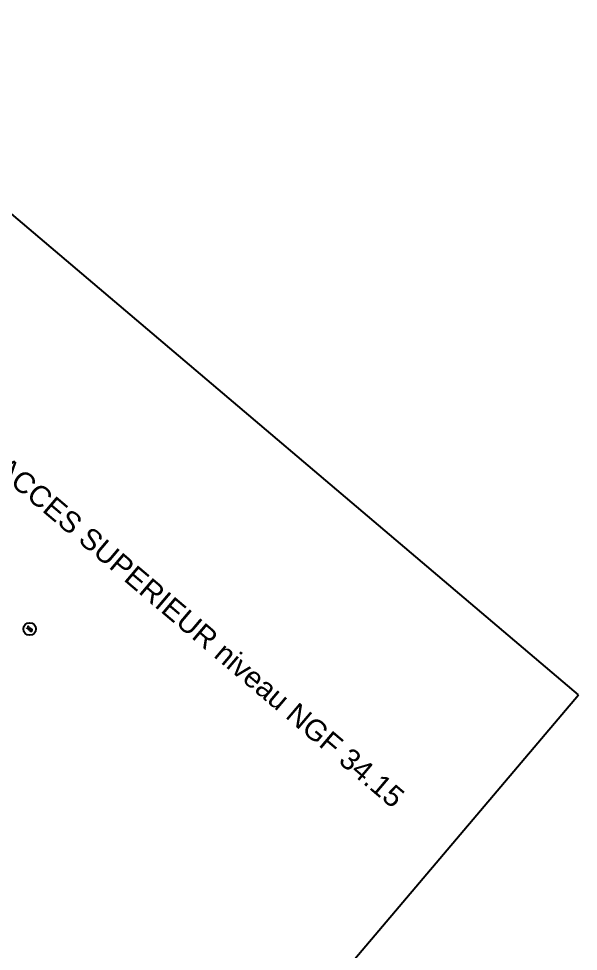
# Model space of a CAD drawing. Header units: metres. Extents: x 1653773 to 1654374, y 8182561 to 8183166.
# Drawn here: x 1654079.1 to 1654119.3, y 8182960.4 to 8183027.5 of the extents above; entities that cross this region are included whole.
import ezdxf
from ezdxf.enums import TextEntityAlignment as Align

# ---------------------------------------------------------------- set-up
doc = ezdxf.new("R2010")
doc.units = ezdxf.units.M
doc.header["$LTSCALE"] = 2
doc.layers.add('schema', color=7, linetype='Continuous')
doc.layers.add('TOP-SCAN-TRUEVIEW-E', color=7, linetype='Continuous')
doc.layers.add('TOP3M-SURFACE-_-E', color=7, linetype='Continuous', lineweight=40)
doc.styles.add('Arial', font='ARIAL.TTF')
doc.styles.add('Romanc 2', font='Romanc.shx', dxfattribs={"width": 0.99, "height": 0.5})
doc.styles.get("Standard").update_dxf_attribs({"font": 'txt.shx'})

# ---------------------------------------------------------------- blocks, each defined once
blk = doc.blocks.new('cdr_shm')
for p, q in [((1, 1), (0, 1)), ((1, 0), (1, 1))]:
    blk.add_line(p, q)
at = {"flags": 4}
blk.add_attdef('FEUILLE', text='', height=0.05, dxfattribs=at).set_placement((0.05, 0.05), align=Align.BOTTOM_LEFT)

msp = doc.modelspace()

# ---------------------------------------------------------------- linework, layer by layer
at = {"layer": 'TOP-SCAN-TRUEVIEW-E'}
msp.add_circle((1654079.85, 8182983.607), 0.45, dxfattribs=at)

# ---------------------------------------------------------------- block references
at = {"layer": 'schema', "xscale": 82, "yscale": 57.4, "zscale": 82, "rotation": 319.6963014456981}
msp.add_blockref('cdr_shm', (1654019.673, 8182988.128), dxfattribs=at)

# ---------------------------------------------------------------- texts
at = {"layer": 'TOP-SCAN-TRUEVIEW-E', "style": 'Romanc 2', "width": 0.99}
msp.add_text('S98', height=0.2, rotation=319.6963, dxfattribs=at).set_placement((1654079.85, 8182983.607), align=Align.MIDDLE_CENTER)
at = {"layer": 'TOP3M-SURFACE-_-E', "style": 'Arial'}
msp.add_text('Métro Ligne 1 ACCES SUPERIEUR niveau NGF 34.15', height=1.5, rotation=319.6963, dxfattribs=at).set_placement((1654067.099, 8183003.635))

doc.saveas('drawing.dxf')
